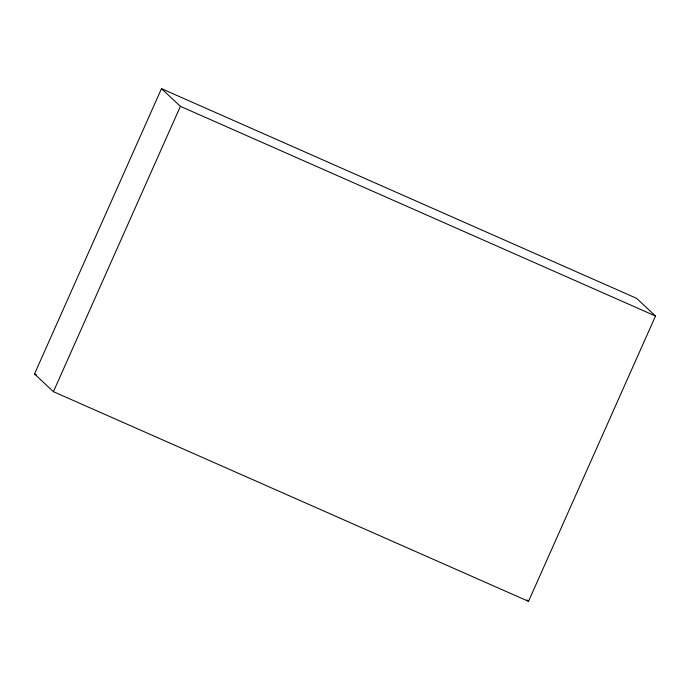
<?xml version="1.0" encoding="UTF-8"?>
<svg xmlns="http://www.w3.org/2000/svg" width="690" height="690" viewBox="0 0 690 690"><rect width="100%" height="100%" fill="white"/><g stroke="black" fill="none" stroke-linecap="round" stroke-linejoin="round"><path stroke-width="1.03" d="M34.5 373.98L161.477 88.656L636.577 298.322L655.5 316.02L528.523 601.344L53.423 391.679L34.5 373.98L36.475 374.851M53.423 391.679L180.4 106.346L161.477 88.656M180.4 106.346L655.5 316.02M527.005 599.929L528.523 601.344"/></g></svg>
